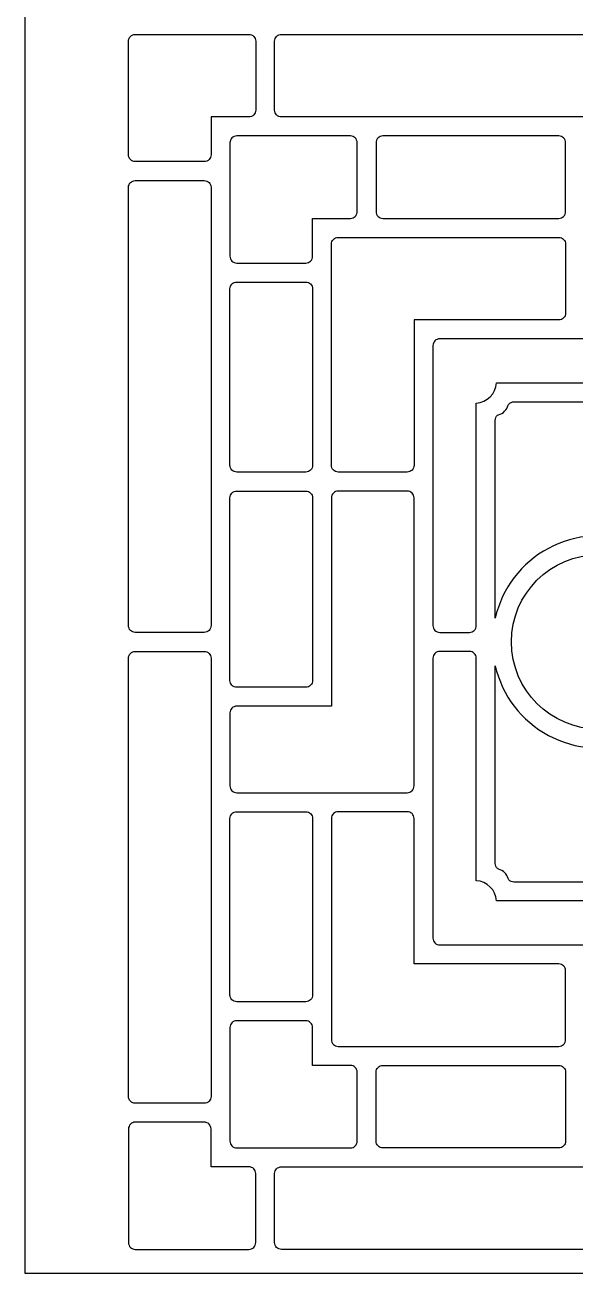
# Model space of a CAD drawing. Header units: centimetres. Extents: x 20.1 to 27, y -20.6 to 12.3.
# Drawn here: x 20.14 to 22.8, y -9 to -2.98 of the extents above; entities that cross this region are included whole.
import ezdxf

# ---------------------------------------------------------------- set-up
doc = ezdxf.new("R2010")
doc.units = ezdxf.units.CM
doc.header["$MEASUREMENT"] = 0
doc.layers.add('layer 1', color=7, linetype='Continuous')

msp = doc.modelspace()

# ---------------------------------------------------------------- linework, layer by layer
at = {"layer": 'layer 1', "color": 250}
for points, knots in [([(20.14415, -9.00015), (20.14415, -9.00015), (20.14415, 9.00077), (20.14415, 9.00077), (20.14415, 9.00077), (20.14415, 9.00077), (26.99977, 9.00077), (26.99977, 9.00077), (26.99977, 9.00077), (26.99977, 9.00077), (26.99977, -9.00015), (26.99977, -9.00015), (26.99977, -9.00015), (26.99977, -9.00015), (20.14415, -9.00015), (20.14415, -9.00015)], [0, 0, 0, 0, 0.2, 0.2, 0.2, 0.2, 0.4, 0.4, 0.4, 0.4, 0.6, 0.6, 0.6, 0.6, 1, 1, 1, 1]), ([(20.64363, -3.05534), (20.64363, -3.05534), (20.64363, -3.60379), (20.64363, -3.60379), (20.64363, -3.60379), (20.64363, -3.61245), (20.64707, -3.62075), (20.65319, -3.62687), (20.65319, -3.62687), (20.65931, -3.63299), (20.66761, -3.63643), (20.67627, -3.63643), (20.67627, -3.63643), (20.67627, -3.63643), (21.00926, -3.63643), (21.00926, -3.63643), (21.00926, -3.63643), (21.01792, -3.63643), (21.02622, -3.63299), (21.03234, -3.62687), (21.03234, -3.62687), (21.03847, -3.62075), (21.04191, -3.61245), (21.04191, -3.60379), (21.04191, -3.60379), (21.04191, -3.60379), (21.04191, -3.42097), (21.04191, -3.42097), (21.04191, -3.42097), (21.04191, -3.42097), (21.22472, -3.42097), (21.22472, -3.42097), (21.22472, -3.42097), (21.23338, -3.42097), (21.24168, -3.41753), (21.24781, -3.41141), (21.24781, -3.41141), (21.25393, -3.40529), (21.25737, -3.39698), (21.25737, -3.38833), (21.25737, -3.38833), (21.25737, -3.38833), (21.25737, -3.05534), (21.25737, -3.05534), (21.25737, -3.05534), (21.25737, -3.04668), (21.25393, -3.03838), (21.24781, -3.03225), (21.24781, -3.03225), (21.24168, -3.02613), (21.23338, -3.02269), (21.22472, -3.02269), (21.22472, -3.02269), (21.22472, -3.02269), (20.67627, -3.02269), (20.67627, -3.02269), (20.67627, -3.02269), (20.66761, -3.02269), (20.65931, -3.02613), (20.65319, -3.03225), (20.65319, -3.03225), (20.64707, -3.03838), (20.64363, -3.04668), (20.64363, -3.05534)], [0, 0, 0, 0, 0.0588235, 0.0588235, 0.0588235, 0.0588235, 0.1176471, 0.1176471, 0.1176471, 0.1176471, 0.1764706, 0.1764706, 0.1764706, 0.1764706, 0.2352941, 0.2352941, 0.2352941, 0.2352941, 0.2941176, 0.2941176, 0.2941176, 0.2941176, 0.3529412, 0.3529412, 0.3529412, 0.3529412, 0.4117647, 0.4117647, 0.4117647, 0.4117647, 0.4705882, 0.4705882, 0.4705882, 0.4705882, 0.5294118, 0.5294118, 0.5294118, 0.5294118, 0.5882353, 0.5882353, 0.5882353, 0.5882353, 0.6470588, 0.6470588, 0.6470588, 0.6470588, 0.7058824, 0.7058824, 0.7058824, 0.7058824, 0.7647059, 0.7647059, 0.7647059, 0.7647059, 0.8235294, 0.8235294, 0.8235294, 0.8235294, 0.8823529, 0.8823529, 0.8823529, 0.8823529, 1, 1, 1, 1]), ([(21.34878, -3.05534), (21.34878, -3.05534), (21.34878, -3.38833), (21.34878, -3.38833), (21.34878, -3.38833), (21.34878, -3.39698), (21.35222, -3.40529), (21.35834, -3.41141), (21.35834, -3.41141), (21.36446, -3.41753), (21.37276, -3.42097), (21.38142, -3.42097), (21.38142, -3.42097), (21.38142, -3.42097), (23.49361, -3.42097), (23.49361, -3.42097), (23.49361, -3.42097), (23.50227, -3.42097), (23.51057, -3.41753), (23.51669, -3.41141), (23.51669, -3.41141), (23.52281, -3.40529), (23.52625, -3.39698), (23.52625, -3.38833), (23.52625, -3.38833), (23.52625, -3.38833), (23.52625, -3.05534), (23.52625, -3.05534), (23.52625, -3.05534), (23.52625, -3.04668), (23.52281, -3.03838), (23.51669, -3.03225), (23.51669, -3.03225), (23.51057, -3.02613), (23.50227, -3.02269), (23.49361, -3.02269), (23.49361, -3.02269), (23.49361, -3.02269), (21.38142, -3.02269), (21.38142, -3.02269), (21.38142, -3.02269), (21.37276, -3.02269), (21.36446, -3.02613), (21.35834, -3.03225), (21.35834, -3.03225), (21.35222, -3.03838), (21.34878, -3.04668), (21.34878, -3.05534)], [0, 0, 0, 0, 0.0769231, 0.0769231, 0.0769231, 0.0769231, 0.1538462, 0.1538462, 0.1538462, 0.1538462, 0.2307692, 0.2307692, 0.2307692, 0.2307692, 0.3076923, 0.3076923, 0.3076923, 0.3076923, 0.3846154, 0.3846154, 0.3846154, 0.3846154, 0.4615385, 0.4615385, 0.4615385, 0.4615385, 0.5384615, 0.5384615, 0.5384615, 0.5384615, 0.6153846, 0.6153846, 0.6153846, 0.6153846, 0.6923077, 0.6923077, 0.6923077, 0.6923077, 0.7692308, 0.7692308, 0.7692308, 0.7692308, 0.8461538, 0.8461538, 0.8461538, 0.8461538, 1, 1, 1, 1]), ([(21.71441, -3.91066), (21.71441, -3.91066), (21.53159, -3.91066), (21.53159, -3.91066), (21.53159, -3.91066), (21.53159, -3.91066), (21.53159, -4.09348), (21.53159, -4.09348), (21.53159, -4.09348), (21.53159, -4.10213), (21.52815, -4.11044), (21.52203, -4.11656), (21.52203, -4.11656), (21.51591, -4.12268), (21.50761, -4.12612), (21.49895, -4.12612), (21.49895, -4.12612), (21.49895, -4.12612), (21.16596, -4.12612), (21.16596, -4.12612), (21.16596, -4.12612), (21.1573, -4.12612), (21.149, -4.12268), (21.14288, -4.11656), (21.14288, -4.11656), (21.13675, -4.11044), (21.13331, -4.10213), (21.13331, -4.09348), (21.13331, -4.09348), (21.13331, -4.09348), (21.13331, -3.54503), (21.13331, -3.54503), (21.13331, -3.54503), (21.13331, -3.53637), (21.13675, -3.52806), (21.14288, -3.52194), (21.14288, -3.52194), (21.149, -3.51582), (21.1573, -3.51238), (21.16596, -3.51238), (21.16596, -3.51238), (21.16596, -3.51238), (21.71441, -3.51238), (21.71441, -3.51238), (21.71441, -3.51238), (21.72307, -3.51238), (21.73137, -3.51582), (21.73749, -3.52194), (21.73749, -3.52194), (21.74362, -3.52806), (21.74706, -3.53637), (21.74706, -3.54503), (21.74706, -3.54503), (21.74706, -3.54503), (21.74706, -3.87801), (21.74706, -3.87801), (21.74706, -3.87801), (21.74706, -3.88667), (21.74362, -3.89497), (21.73749, -3.9011), (21.73749, -3.9011), (21.73137, -3.90722), (21.72307, -3.91066), (21.71441, -3.91066)], [0, 0, 0, 0, 0.0588235, 0.0588235, 0.0588235, 0.0588235, 0.1176471, 0.1176471, 0.1176471, 0.1176471, 0.1764706, 0.1764706, 0.1764706, 0.1764706, 0.2352941, 0.2352941, 0.2352941, 0.2352941, 0.2941176, 0.2941176, 0.2941176, 0.2941176, 0.3529412, 0.3529412, 0.3529412, 0.3529412, 0.4117647, 0.4117647, 0.4117647, 0.4117647, 0.4705882, 0.4705882, 0.4705882, 0.4705882, 0.5294118, 0.5294118, 0.5294118, 0.5294118, 0.5882353, 0.5882353, 0.5882353, 0.5882353, 0.6470588, 0.6470588, 0.6470588, 0.6470588, 0.7058824, 0.7058824, 0.7058824, 0.7058824, 0.7647059, 0.7647059, 0.7647059, 0.7647059, 0.8235294, 0.8235294, 0.8235294, 0.8235294, 0.8823529, 0.8823529, 0.8823529, 0.8823529, 1, 1, 1, 1]), ([(22.75255, -3.87801), (22.75255, -3.88667), (22.74911, -3.89497), (22.74299, -3.9011), (22.74299, -3.9011), (22.73686, -3.90722), (22.72856, -3.91066), (22.7199, -3.91066), (22.7199, -3.91066), (22.7199, -3.91066), (21.87111, -3.91066), (21.87111, -3.91066), (21.87111, -3.91066), (21.86245, -3.91066), (21.85415, -3.90722), (21.84803, -3.9011), (21.84803, -3.9011), (21.8419, -3.89497), (21.83846, -3.88667), (21.83846, -3.87801), (21.83846, -3.87801), (21.83846, -3.87801), (21.83846, -3.54503), (21.83846, -3.54503), (21.83846, -3.54503), (21.83846, -3.53637), (21.8419, -3.52806), (21.84803, -3.52194), (21.84803, -3.52194), (21.85415, -3.51582), (21.86245, -3.51238), (21.87111, -3.51238), (21.87111, -3.51238), (21.87111, -3.51238), (22.7199, -3.51238), (22.7199, -3.51238), (22.7199, -3.51238), (22.72856, -3.51238), (22.73686, -3.51582), (22.74299, -3.52194), (22.74299, -3.52194), (22.74911, -3.52806), (22.75255, -3.53637), (22.75255, -3.54503), (22.75255, -3.54503), (22.75255, -3.54503), (22.75255, -3.87801), (22.75255, -3.87801)], [0, 0, 0, 0, 0.0769231, 0.0769231, 0.0769231, 0.0769231, 0.1538462, 0.1538462, 0.1538462, 0.1538462, 0.2307692, 0.2307692, 0.2307692, 0.2307692, 0.3076923, 0.3076923, 0.3076923, 0.3076923, 0.3846154, 0.3846154, 0.3846154, 0.3846154, 0.4615385, 0.4615385, 0.4615385, 0.4615385, 0.5384615, 0.5384615, 0.5384615, 0.5384615, 0.6153846, 0.6153846, 0.6153846, 0.6153846, 0.6923077, 0.6923077, 0.6923077, 0.6923077, 0.7692308, 0.7692308, 0.7692308, 0.7692308, 0.8461538, 0.8461538, 0.8461538, 0.8461538, 1, 1, 1, 1]), ([(20.64363, -5.87594), (20.64363, -5.8846), (20.64707, -5.8929), (20.65319, -5.89902), (20.65319, -5.89902), (20.65931, -5.90514), (20.66761, -5.90858), (20.67627, -5.90858), (20.67627, -5.90858), (20.67627, -5.90858), (21.00926, -5.90858), (21.00926, -5.90858), (21.00926, -5.90858), (21.01792, -5.90858), (21.02622, -5.90514), (21.03234, -5.89902), (21.03234, -5.89902), (21.03847, -5.8929), (21.04191, -5.8846), (21.04191, -5.87594), (21.04191, -5.87594), (21.04191, -5.87594), (21.04191, -3.76049), (21.04191, -3.76049), (21.04191, -3.76049), (21.04191, -3.75183), (21.03847, -3.74353), (21.03234, -3.7374), (21.03234, -3.7374), (21.02622, -3.73128), (21.01792, -3.72784), (21.00926, -3.72784), (21.00926, -3.72784), (21.00926, -3.72784), (20.67627, -3.72784), (20.67627, -3.72784), (20.67627, -3.72784), (20.66761, -3.72784), (20.65931, -3.73128), (20.65319, -3.7374), (20.65319, -3.7374), (20.64707, -3.74353), (20.64363, -3.75183), (20.64363, -3.76049), (20.64363, -3.76049), (20.64363, -3.76049), (20.64363, -5.87594), (20.64363, -5.87594)], [0, 0, 0, 0, 0.0769231, 0.0769231, 0.0769231, 0.0769231, 0.1538462, 0.1538462, 0.1538462, 0.1538462, 0.2307692, 0.2307692, 0.2307692, 0.2307692, 0.3076923, 0.3076923, 0.3076923, 0.3076923, 0.3846154, 0.3846154, 0.3846154, 0.3846154, 0.4615385, 0.4615385, 0.4615385, 0.4615385, 0.5384615, 0.5384615, 0.5384615, 0.5384615, 0.6153846, 0.6153846, 0.6153846, 0.6153846, 0.6923077, 0.6923077, 0.6923077, 0.6923077, 0.7692308, 0.7692308, 0.7692308, 0.7692308, 0.8461538, 0.8461538, 0.8461538, 0.8461538, 1, 1, 1, 1]), ([(22.7199, -4.00207), (22.7199, -4.00207), (21.65565, -4.00207), (21.65565, -4.00207), (21.65565, -4.00207), (21.64699, -4.00207), (21.63869, -4.00551), (21.63256, -4.01163), (21.63256, -4.01163), (21.62644, -4.01775), (21.623, -4.02605), (21.623, -4.03471), (21.623, -4.03471), (21.623, -4.03471), (21.623, -5.10223), (21.623, -5.10223), (21.623, -5.10223), (21.623, -5.11089), (21.62644, -5.11919), (21.63256, -5.12532), (21.63256, -5.12532), (21.63869, -5.13144), (21.64699, -5.13488), (21.65565, -5.13488), (21.65565, -5.13488), (21.65565, -5.13488), (21.98864, -5.13488), (21.98864, -5.13488), (21.98864, -5.13488), (21.99729, -5.13488), (22.0056, -5.13144), (22.01172, -5.12532), (22.01172, -5.12532), (22.01784, -5.11919), (22.02128, -5.11089), (22.02128, -5.10223), (22.02128, -5.10223), (22.02128, -5.10223), (22.02128, -4.40035), (22.02128, -4.40035), (22.02128, -4.40035), (22.02128, -4.40035), (22.7199, -4.40035), (22.7199, -4.40035), (22.7199, -4.40035), (22.72856, -4.40035), (22.73686, -4.39691), (22.74299, -4.39078), (22.74299, -4.39078), (22.74911, -4.38466), (22.75255, -4.37636), (22.75255, -4.3677), (22.75255, -4.3677), (22.75255, -4.3677), (22.75255, -4.03471), (22.75255, -4.03471), (22.75255, -4.03471), (22.75255, -4.02605), (22.74911, -4.01775), (22.74299, -4.01163), (22.74299, -4.01163), (22.73686, -4.00551), (22.72856, -4.00207), (22.7199, -4.00207)], [0, 0, 0, 0, 0.0588235, 0.0588235, 0.0588235, 0.0588235, 0.1176471, 0.1176471, 0.1176471, 0.1176471, 0.1764706, 0.1764706, 0.1764706, 0.1764706, 0.2352941, 0.2352941, 0.2352941, 0.2352941, 0.2941176, 0.2941176, 0.2941176, 0.2941176, 0.3529412, 0.3529412, 0.3529412, 0.3529412, 0.4117647, 0.4117647, 0.4117647, 0.4117647, 0.4705882, 0.4705882, 0.4705882, 0.4705882, 0.5294118, 0.5294118, 0.5294118, 0.5294118, 0.5882353, 0.5882353, 0.5882353, 0.5882353, 0.6470588, 0.6470588, 0.6470588, 0.6470588, 0.7058824, 0.7058824, 0.7058824, 0.7058824, 0.7647059, 0.7647059, 0.7647059, 0.7647059, 0.8235294, 0.8235294, 0.8235294, 0.8235294, 0.8823529, 0.8823529, 0.8823529, 0.8823529, 1, 1, 1, 1]), ([(21.16596, -4.21753), (21.1573, -4.21753), (21.149, -4.22097), (21.14288, -4.22709), (21.14288, -4.22709), (21.13675, -4.23321), (21.13331, -4.24152), (21.13331, -4.25018), (21.13331, -4.25018), (21.13331, -4.25018), (21.13331, -5.10223), (21.13331, -5.10223), (21.13331, -5.10223), (21.13331, -5.11089), (21.13675, -5.11919), (21.14288, -5.12532), (21.14288, -5.12532), (21.149, -5.13144), (21.1573, -5.13488), (21.16596, -5.13488), (21.16596, -5.13488), (21.16596, -5.13488), (21.49895, -5.13488), (21.49895, -5.13488), (21.49895, -5.13488), (21.50761, -5.13488), (21.51591, -5.13144), (21.52203, -5.12532), (21.52203, -5.12532), (21.52815, -5.11919), (21.53159, -5.11089), (21.53159, -5.10223), (21.53159, -5.10223), (21.53159, -5.10223), (21.53159, -4.25018), (21.53159, -4.25018), (21.53159, -4.25018), (21.53159, -4.24152), (21.52815, -4.23321), (21.52203, -4.22709), (21.52203, -4.22709), (21.51591, -4.22097), (21.50761, -4.21753), (21.49895, -4.21753), (21.49895, -4.21753), (21.49895, -4.21753), (21.16596, -4.21753), (21.16596, -4.21753)], [0, 0, 0, 0, 0.0769231, 0.0769231, 0.0769231, 0.0769231, 0.1538462, 0.1538462, 0.1538462, 0.1538462, 0.2307692, 0.2307692, 0.2307692, 0.2307692, 0.3076923, 0.3076923, 0.3076923, 0.3076923, 0.3846154, 0.3846154, 0.3846154, 0.3846154, 0.4615385, 0.4615385, 0.4615385, 0.4615385, 0.5384615, 0.5384615, 0.5384615, 0.5384615, 0.6153846, 0.6153846, 0.6153846, 0.6153846, 0.6923077, 0.6923077, 0.6923077, 0.6923077, 0.7692308, 0.7692308, 0.7692308, 0.7692308, 0.8461538, 0.8461538, 0.8461538, 0.8461538, 1, 1, 1, 1]), ([(22.32162, -4.80189), (22.32162, -4.80189), (22.32162, -5.87594), (22.32162, -5.87594), (22.32162, -5.87594), (22.32162, -5.8846), (22.31818, -5.8929), (22.31206, -5.89902), (22.31206, -5.89902), (22.30594, -5.90514), (22.29764, -5.90858), (22.28898, -5.90858), (22.28898, -5.90858), (22.28898, -5.90858), (22.14534, -5.90858), (22.14534, -5.90858), (22.14534, -5.90858), (22.13668, -5.90858), (22.12837, -5.90514), (22.12225, -5.89902), (22.12225, -5.89902), (22.11613, -5.8929), (22.11269, -5.8846), (22.11269, -5.87594), (22.11269, -5.87594), (22.11269, -5.87594), (22.11269, -4.5244), (22.11269, -4.5244), (22.11269, -4.5244), (22.11269, -4.51574), (22.11613, -4.50744), (22.12225, -4.50132), (22.12225, -4.50132), (22.12837, -4.49519), (22.13668, -4.49175), (22.14534, -4.49175), (22.14534, -4.49175), (22.14534, -4.49175), (23.49361, -4.49175), (23.49361, -4.49175), (23.49361, -4.49175), (23.50227, -4.49175), (23.51057, -4.49519), (23.51669, -4.50132), (23.51669, -4.50132), (23.52281, -4.50744), (23.52625, -4.51574), (23.52625, -4.5244), (23.52625, -4.5244), (23.52625, -4.5244), (23.52625, -4.67131), (23.52625, -4.67131), (23.52625, -4.67131), (23.52625, -4.67997), (23.52281, -4.68827), (23.51669, -4.69439), (23.51669, -4.69439), (23.51057, -4.70051), (23.50227, -4.70395), (23.49361, -4.70395), (23.49361, -4.70395), (23.49361, -4.70395), (22.41956, -4.70395), (22.41956, -4.70395), (22.41956, -4.70395), (22.41618, -4.75658), (22.37425, -4.79851), (22.32162, -4.80189)], [0, 0, 0, 0, 0.0555556, 0.0555556, 0.0555556, 0.0555556, 0.1111111, 0.1111111, 0.1111111, 0.1111111, 0.1666667, 0.1666667, 0.1666667, 0.1666667, 0.2222222, 0.2222222, 0.2222222, 0.2222222, 0.2777778, 0.2777778, 0.2777778, 0.2777778, 0.3333333, 0.3333333, 0.3333333, 0.3333333, 0.3888889, 0.3888889, 0.3888889, 0.3888889, 0.4444444, 0.4444444, 0.4444444, 0.4444444, 0.5, 0.5, 0.5, 0.5, 0.5555556, 0.5555556, 0.5555556, 0.5555556, 0.6111111, 0.6111111, 0.6111111, 0.6111111, 0.6666667, 0.6666667, 0.6666667, 0.6666667, 0.7222222, 0.7222222, 0.7222222, 0.7222222, 0.7777778, 0.7777778, 0.7777778, 0.7777778, 0.8333333, 0.8333333, 0.8333333, 0.8333333, 0.8888889, 0.8888889, 0.8888889, 0.8888889, 1, 1, 1, 1]), ([(22.42951, -4.85775), (22.42754, -4.85826), (22.42572, -4.85922), (22.42418, -4.86056), (22.42418, -4.86056), (22.4171, -4.86676), (22.41303, -4.87571), (22.41303, -4.88513), (22.41303, -4.88513), (22.41303, -4.88513), (22.41303, -5.83933), (22.41303, -5.83933), (22.41303, -5.83933), (22.44614, -5.69547), (22.53967, -5.57288), (22.66967, -5.50293), (22.66967, -5.50293), (22.79966, -5.43299), (22.95351, -5.42249), (23.0918, -5.47413), (23.0918, -5.47413), (23.04016, -5.33584), (23.05066, -5.18199), (23.1206, -5.052), (23.1206, -5.052), (23.19055, -4.922), (23.31314, -4.82847), (23.457, -4.79536), (23.457, -4.79536), (23.457, -4.79536), (22.5028, -4.79536), (22.5028, -4.79536), (22.5028, -4.79536), (22.49338, -4.79536), (22.48443, -4.79943), (22.47823, -4.80651), (22.47823, -4.80651), (22.47689, -4.80805), (22.47593, -4.80987), (22.47542, -4.81184), (22.47542, -4.81184), (22.46959, -4.83434), (22.45201, -4.85192), (22.42951, -4.85775)], [0, 0, 0, 0, 0.0833333, 0.0833333, 0.0833333, 0.0833333, 0.1666667, 0.1666667, 0.1666667, 0.1666667, 0.25, 0.25, 0.25, 0.25, 0.3333333, 0.3333333, 0.3333333, 0.3333333, 0.4166667, 0.4166667, 0.4166667, 0.4166667, 0.5, 0.5, 0.5, 0.5, 0.5833333, 0.5833333, 0.5833333, 0.5833333, 0.6666667, 0.6666667, 0.6666667, 0.6666667, 0.75, 0.75, 0.75, 0.75, 0.8333333, 0.8333333, 0.8333333, 0.8333333, 1, 1, 1, 1]), ([(21.13331, -6.14037), (21.13331, -6.14903), (21.13675, -6.15733), (21.14288, -6.16345), (21.14288, -6.16345), (21.149, -6.16958), (21.1573, -6.17302), (21.16596, -6.17302), (21.16596, -6.17302), (21.16596, -6.17302), (21.49895, -6.17302), (21.49895, -6.17302), (21.49895, -6.17302), (21.50761, -6.17302), (21.51591, -6.16958), (21.52203, -6.16345), (21.52203, -6.16345), (21.52815, -6.15733), (21.53159, -6.14903), (21.53159, -6.14037), (21.53159, -6.14037), (21.53159, -6.14037), (21.53159, -5.25893), (21.53159, -5.25893), (21.53159, -5.25893), (21.53159, -5.25027), (21.52815, -5.24197), (21.52203, -5.23585), (21.52203, -5.23585), (21.51591, -5.22973), (21.50761, -5.22629), (21.49895, -5.22629), (21.49895, -5.22629), (21.49895, -5.22629), (21.16596, -5.22629), (21.16596, -5.22629), (21.16596, -5.22629), (21.1573, -5.22629), (21.149, -5.22973), (21.14288, -5.23585), (21.14288, -5.23585), (21.13675, -5.24197), (21.13331, -5.25027), (21.13331, -5.25893), (21.13331, -5.25893), (21.13331, -5.25893), (21.13331, -6.14037), (21.13331, -6.14037)], [0, 0, 0, 0, 0.0769231, 0.0769231, 0.0769231, 0.0769231, 0.1538462, 0.1538462, 0.1538462, 0.1538462, 0.2307692, 0.2307692, 0.2307692, 0.2307692, 0.3076923, 0.3076923, 0.3076923, 0.3076923, 0.3846154, 0.3846154, 0.3846154, 0.3846154, 0.4615385, 0.4615385, 0.4615385, 0.4615385, 0.5384615, 0.5384615, 0.5384615, 0.5384615, 0.6153846, 0.6153846, 0.6153846, 0.6153846, 0.6923077, 0.6923077, 0.6923077, 0.6923077, 0.7692308, 0.7692308, 0.7692308, 0.7692308, 0.8461538, 0.8461538, 0.8461538, 0.8461538, 1, 1, 1, 1]), ([(21.98864, -6.68229), (21.98864, -6.68229), (21.16596, -6.68229), (21.16596, -6.68229), (21.16596, -6.68229), (21.1573, -6.68229), (21.149, -6.67885), (21.14288, -6.67273), (21.14288, -6.67273), (21.13675, -6.66661), (21.13331, -6.6583), (21.13331, -6.64964), (21.13331, -6.64964), (21.13331, -6.64964), (21.13331, -6.29707), (21.13331, -6.29707), (21.13331, -6.29707), (21.13331, -6.28841), (21.13675, -6.28011), (21.14288, -6.27399), (21.14288, -6.27399), (21.149, -6.26786), (21.1573, -6.26442), (21.16596, -6.26442), (21.16596, -6.26442), (21.16596, -6.26442), (21.623, -6.26442), (21.623, -6.26442), (21.623, -6.26442), (21.623, -6.26442), (21.623, -5.25893), (21.623, -5.25893), (21.623, -5.25893), (21.623, -5.25027), (21.62644, -5.24197), (21.63256, -5.23585), (21.63256, -5.23585), (21.63869, -5.22973), (21.64699, -5.22629), (21.65565, -5.22629), (21.65565, -5.22629), (21.65565, -5.22629), (21.98864, -5.22629), (21.98864, -5.22629), (21.98864, -5.22629), (21.99729, -5.22629), (22.0056, -5.22973), (22.01172, -5.23585), (22.01172, -5.23585), (22.01784, -5.24197), (22.02128, -5.25027), (22.02128, -5.25893), (22.02128, -5.25893), (22.02128, -5.25893), (22.02128, -6.64964), (22.02128, -6.64964), (22.02128, -6.64964), (22.02128, -6.6583), (22.01784, -6.66661), (22.01172, -6.67273), (22.01172, -6.67273), (22.0056, -6.67885), (21.99729, -6.68229), (21.98864, -6.68229)], [0, 0, 0, 0, 0.0588235, 0.0588235, 0.0588235, 0.0588235, 0.1176471, 0.1176471, 0.1176471, 0.1176471, 0.1764706, 0.1764706, 0.1764706, 0.1764706, 0.2352941, 0.2352941, 0.2352941, 0.2352941, 0.2941176, 0.2941176, 0.2941176, 0.2941176, 0.3529412, 0.3529412, 0.3529412, 0.3529412, 0.4117647, 0.4117647, 0.4117647, 0.4117647, 0.4705882, 0.4705882, 0.4705882, 0.4705882, 0.5294118, 0.5294118, 0.5294118, 0.5294118, 0.5882353, 0.5882353, 0.5882353, 0.5882353, 0.6470588, 0.6470588, 0.6470588, 0.6470588, 0.7058824, 0.7058824, 0.7058824, 0.7058824, 0.7647059, 0.7647059, 0.7647059, 0.7647059, 0.8235294, 0.8235294, 0.8235294, 0.8235294, 0.8823529, 0.8823529, 0.8823529, 0.8823529, 1, 1, 1, 1]), ([(23.33364, -5.95429), (23.33364, -5.7217), (23.1451, -5.53316), (22.91251, -5.53316), (22.91251, -5.53316), (22.67993, -5.53316), (22.49138, -5.7217), (22.49138, -5.95429), (22.49138, -5.95429), (22.49138, -6.18687), (22.67993, -6.37542), (22.91251, -6.37542), (22.91251, -6.37542), (23.1451, -6.37542), (23.33364, -6.18687), (23.33364, -5.95429)], [0, 0, 0, 0, 0.2, 0.2, 0.2, 0.2, 0.4, 0.4, 0.4, 0.4, 0.6, 0.6, 0.6, 0.6, 1, 1, 1, 1]), ([(20.64363, -8.14809), (20.64363, -8.15675), (20.64707, -8.16505), (20.65319, -8.17117), (20.65319, -8.17117), (20.65931, -8.17729), (20.66761, -8.18073), (20.67627, -8.18073), (20.67627, -8.18073), (20.67627, -8.18073), (21.00926, -8.18073), (21.00926, -8.18073), (21.00926, -8.18073), (21.01792, -8.18073), (21.02622, -8.17729), (21.03234, -8.17117), (21.03234, -8.17117), (21.03847, -8.16505), (21.04191, -8.15675), (21.04191, -8.14809), (21.04191, -8.14809), (21.04191, -8.14809), (21.04191, -6.03264), (21.04191, -6.03264), (21.04191, -6.03264), (21.04191, -6.02398), (21.03847, -6.01568), (21.03234, -6.00955), (21.03234, -6.00955), (21.02622, -6.00343), (21.01792, -5.99999), (21.00926, -5.99999), (21.00926, -5.99999), (21.00926, -5.99999), (20.67627, -5.99999), (20.67627, -5.99999), (20.67627, -5.99999), (20.66761, -5.99999), (20.65931, -6.00343), (20.65319, -6.00955), (20.65319, -6.00955), (20.64707, -6.01568), (20.64363, -6.02398), (20.64363, -6.03264), (20.64363, -6.03264), (20.64363, -6.03264), (20.64363, -8.14809), (20.64363, -8.14809)], [0, 0, 0, 0, 0.0769231, 0.0769231, 0.0769231, 0.0769231, 0.1538462, 0.1538462, 0.1538462, 0.1538462, 0.2307692, 0.2307692, 0.2307692, 0.2307692, 0.3076923, 0.3076923, 0.3076923, 0.3076923, 0.3846154, 0.3846154, 0.3846154, 0.3846154, 0.4615385, 0.4615385, 0.4615385, 0.4615385, 0.5384615, 0.5384615, 0.5384615, 0.5384615, 0.6153846, 0.6153846, 0.6153846, 0.6153846, 0.6923077, 0.6923077, 0.6923077, 0.6923077, 0.7692308, 0.7692308, 0.7692308, 0.7692308, 0.8461538, 0.8461538, 0.8461538, 0.8461538, 1, 1, 1, 1]), ([(22.11269, -6.03264), (22.11269, -6.02398), (22.11613, -6.01568), (22.12225, -6.00955), (22.12225, -6.00955), (22.12837, -6.00343), (22.13668, -5.99999), (22.14534, -5.99999), (22.14534, -5.99999), (22.14534, -5.99999), (22.28898, -5.99999), (22.28898, -5.99999), (22.28898, -5.99999), (22.29764, -5.99999), (22.30594, -6.00343), (22.31206, -6.00955), (22.31206, -6.00955), (22.31818, -6.01568), (22.32162, -6.02398), (22.32162, -6.03264), (22.32162, -6.03264), (22.32162, -6.03264), (22.32162, -7.10669), (22.32162, -7.10669), (22.32162, -7.10669), (22.37425, -7.11007), (22.41618, -7.152), (22.41956, -7.20462), (22.41956, -7.20462), (22.41956, -7.20462), (23.49361, -7.20462), (23.49361, -7.20462), (23.49361, -7.20462), (23.50227, -7.20462), (23.51057, -7.20806), (23.51669, -7.21419), (23.51669, -7.21419), (23.52281, -7.22031), (23.52625, -7.22861), (23.52625, -7.23727), (23.52625, -7.23727), (23.52625, -7.23727), (23.52625, -7.38418), (23.52625, -7.38418), (23.52625, -7.38418), (23.52625, -7.39283), (23.52281, -7.40114), (23.51669, -7.40726), (23.51669, -7.40726), (23.51057, -7.41338), (23.50227, -7.41682), (23.49361, -7.41682), (23.49361, -7.41682), (23.49361, -7.41682), (22.14534, -7.41682), (22.14534, -7.41682), (22.14534, -7.41682), (22.13668, -7.41682), (22.12837, -7.41338), (22.12225, -7.40726), (22.12225, -7.40726), (22.11613, -7.40114), (22.11269, -7.39283), (22.11269, -7.38418), (22.11269, -7.38418), (22.11269, -7.38418), (22.11269, -6.03264), (22.11269, -6.03264)], [0, 0, 0, 0, 0.0555556, 0.0555556, 0.0555556, 0.0555556, 0.1111111, 0.1111111, 0.1111111, 0.1111111, 0.1666667, 0.1666667, 0.1666667, 0.1666667, 0.2222222, 0.2222222, 0.2222222, 0.2222222, 0.2777778, 0.2777778, 0.2777778, 0.2777778, 0.3333333, 0.3333333, 0.3333333, 0.3333333, 0.3888889, 0.3888889, 0.3888889, 0.3888889, 0.4444444, 0.4444444, 0.4444444, 0.4444444, 0.5, 0.5, 0.5, 0.5, 0.5555556, 0.5555556, 0.5555556, 0.5555556, 0.6111111, 0.6111111, 0.6111111, 0.6111111, 0.6666667, 0.6666667, 0.6666667, 0.6666667, 0.7222222, 0.7222222, 0.7222222, 0.7222222, 0.7777778, 0.7777778, 0.7777778, 0.7777778, 0.8333333, 0.8333333, 0.8333333, 0.8333333, 0.8888889, 0.8888889, 0.8888889, 0.8888889, 1, 1, 1, 1]), ([(22.47542, -7.09674), (22.47593, -7.09871), (22.47689, -7.10053), (22.47823, -7.10206), (22.47823, -7.10206), (22.48443, -7.10915), (22.49338, -7.11322), (22.5028, -7.11322), (22.5028, -7.11322), (22.5028, -7.11322), (23.457, -7.11322), (23.457, -7.11322), (23.457, -7.11322), (23.31314, -7.08011), (23.19055, -6.98658), (23.1206, -6.85658), (23.1206, -6.85658), (23.05066, -6.72658), (23.04016, -6.57274), (23.0918, -6.43445), (23.0918, -6.43445), (22.95351, -6.48609), (22.79966, -6.47559), (22.66967, -6.40564), (22.66967, -6.40564), (22.53967, -6.3357), (22.44614, -6.2131), (22.41303, -6.06925), (22.41303, -6.06925), (22.41303, -6.06925), (22.41303, -7.02345), (22.41303, -7.02345), (22.41303, -7.02345), (22.41303, -7.03286), (22.4171, -7.04182), (22.42418, -7.04802), (22.42418, -7.04802), (22.42572, -7.04936), (22.42754, -7.05032), (22.42951, -7.05083), (22.42951, -7.05083), (22.45201, -7.05666), (22.46959, -7.07424), (22.47542, -7.09674)], [0, 0, 0, 0, 0.0833333, 0.0833333, 0.0833333, 0.0833333, 0.1666667, 0.1666667, 0.1666667, 0.1666667, 0.25, 0.25, 0.25, 0.25, 0.3333333, 0.3333333, 0.3333333, 0.3333333, 0.4166667, 0.4166667, 0.4166667, 0.4166667, 0.5, 0.5, 0.5, 0.5, 0.5833333, 0.5833333, 0.5833333, 0.5833333, 0.6666667, 0.6666667, 0.6666667, 0.6666667, 0.75, 0.75, 0.75, 0.75, 0.8333333, 0.8333333, 0.8333333, 0.8333333, 1, 1, 1, 1]), ([(21.16596, -6.7737), (21.1573, -6.7737), (21.149, -6.77714), (21.14288, -6.78326), (21.14288, -6.78326), (21.13675, -6.78938), (21.13331, -6.79769), (21.13331, -6.80634), (21.13331, -6.80634), (21.13331, -6.80634), (21.13331, -7.6584), (21.13331, -7.6584), (21.13331, -7.6584), (21.13331, -7.66706), (21.13675, -7.67536), (21.14288, -7.68148), (21.14288, -7.68148), (21.149, -7.68761), (21.1573, -7.69105), (21.16596, -7.69105), (21.16596, -7.69105), (21.16596, -7.69105), (21.49895, -7.69105), (21.49895, -7.69105), (21.49895, -7.69105), (21.50761, -7.69105), (21.51591, -7.68761), (21.52203, -7.68148), (21.52203, -7.68148), (21.52815, -7.67536), (21.53159, -7.66706), (21.53159, -7.6584), (21.53159, -7.6584), (21.53159, -7.6584), (21.53159, -6.80634), (21.53159, -6.80634), (21.53159, -6.80634), (21.53159, -6.79769), (21.52815, -6.78938), (21.52203, -6.78326), (21.52203, -6.78326), (21.51591, -6.77714), (21.50761, -6.7737), (21.49895, -6.7737), (21.49895, -6.7737), (21.49895, -6.7737), (21.16596, -6.7737), (21.16596, -6.7737)], [0, 0, 0, 0, 0.0769231, 0.0769231, 0.0769231, 0.0769231, 0.1538462, 0.1538462, 0.1538462, 0.1538462, 0.2307692, 0.2307692, 0.2307692, 0.2307692, 0.3076923, 0.3076923, 0.3076923, 0.3076923, 0.3846154, 0.3846154, 0.3846154, 0.3846154, 0.4615385, 0.4615385, 0.4615385, 0.4615385, 0.5384615, 0.5384615, 0.5384615, 0.5384615, 0.6153846, 0.6153846, 0.6153846, 0.6153846, 0.6923077, 0.6923077, 0.6923077, 0.6923077, 0.7692308, 0.7692308, 0.7692308, 0.7692308, 0.8461538, 0.8461538, 0.8461538, 0.8461538, 1, 1, 1, 1]), ([(22.7199, -7.50823), (22.72856, -7.50823), (22.73686, -7.51167), (22.74299, -7.51779), (22.74299, -7.51779), (22.74911, -7.52391), (22.75255, -7.53222), (22.75255, -7.54088), (22.75255, -7.54088), (22.75255, -7.54088), (22.75255, -7.87386), (22.75255, -7.87386), (22.75255, -7.87386), (22.75255, -7.88252), (22.74911, -7.89083), (22.74299, -7.89695), (22.74299, -7.89695), (22.73686, -7.90307), (22.72856, -7.90651), (22.7199, -7.90651), (22.7199, -7.90651), (22.7199, -7.90651), (21.65565, -7.90651), (21.65565, -7.90651), (21.65565, -7.90651), (21.64699, -7.90651), (21.63869, -7.90307), (21.63256, -7.89695), (21.63256, -7.89695), (21.62644, -7.89083), (21.623, -7.88252), (21.623, -7.87386), (21.623, -7.87386), (21.623, -7.87386), (21.623, -6.80634), (21.623, -6.80634), (21.623, -6.80634), (21.623, -6.79769), (21.62644, -6.78938), (21.63256, -6.78326), (21.63256, -6.78326), (21.63869, -6.77714), (21.64699, -6.7737), (21.65565, -6.7737), (21.65565, -6.7737), (21.65565, -6.7737), (21.98864, -6.7737), (21.98864, -6.7737), (21.98864, -6.7737), (21.99729, -6.7737), (22.0056, -6.77714), (22.01172, -6.78326), (22.01172, -6.78326), (22.01784, -6.78938), (22.02128, -6.79769), (22.02128, -6.80634), (22.02128, -6.80634), (22.02128, -6.80634), (22.02128, -7.50823), (22.02128, -7.50823), (22.02128, -7.50823), (22.02128, -7.50823), (22.7199, -7.50823), (22.7199, -7.50823)], [0, 0, 0, 0, 0.0588235, 0.0588235, 0.0588235, 0.0588235, 0.1176471, 0.1176471, 0.1176471, 0.1176471, 0.1764706, 0.1764706, 0.1764706, 0.1764706, 0.2352941, 0.2352941, 0.2352941, 0.2352941, 0.2941176, 0.2941176, 0.2941176, 0.2941176, 0.3529412, 0.3529412, 0.3529412, 0.3529412, 0.4117647, 0.4117647, 0.4117647, 0.4117647, 0.4705882, 0.4705882, 0.4705882, 0.4705882, 0.5294118, 0.5294118, 0.5294118, 0.5294118, 0.5882353, 0.5882353, 0.5882353, 0.5882353, 0.6470588, 0.6470588, 0.6470588, 0.6470588, 0.7058824, 0.7058824, 0.7058824, 0.7058824, 0.7647059, 0.7647059, 0.7647059, 0.7647059, 0.8235294, 0.8235294, 0.8235294, 0.8235294, 0.8823529, 0.8823529, 0.8823529, 0.8823529, 1, 1, 1, 1]), ([(21.74706, -8.36355), (21.74706, -8.37221), (21.74362, -8.38051), (21.73749, -8.38664), (21.73749, -8.38664), (21.73137, -8.39276), (21.72307, -8.3962), (21.71441, -8.3962), (21.71441, -8.3962), (21.71441, -8.3962), (21.16596, -8.3962), (21.16596, -8.3962), (21.16596, -8.3962), (21.1573, -8.3962), (21.149, -8.39276), (21.14288, -8.38664), (21.14288, -8.38664), (21.13675, -8.38051), (21.13331, -8.37221), (21.13331, -8.36355), (21.13331, -8.36355), (21.13331, -8.36355), (21.13331, -7.8151), (21.13331, -7.8151), (21.13331, -7.8151), (21.13331, -7.80644), (21.13675, -7.79814), (21.14288, -7.79202), (21.14288, -7.79202), (21.149, -7.78589), (21.1573, -7.78246), (21.16596, -7.78246), (21.16596, -7.78246), (21.16596, -7.78246), (21.49895, -7.78246), (21.49895, -7.78246), (21.49895, -7.78246), (21.50761, -7.78246), (21.51591, -7.78589), (21.52203, -7.79202), (21.52203, -7.79202), (21.52815, -7.79814), (21.53159, -7.80644), (21.53159, -7.8151), (21.53159, -7.8151), (21.53159, -7.8151), (21.53159, -7.99792), (21.53159, -7.99792), (21.53159, -7.99792), (21.53159, -7.99792), (21.71441, -7.99792), (21.71441, -7.99792), (21.71441, -7.99792), (21.72307, -7.99792), (21.73137, -8.00136), (21.73749, -8.00748), (21.73749, -8.00748), (21.74362, -8.0136), (21.74706, -8.02191), (21.74706, -8.03056), (21.74706, -8.03056), (21.74706, -8.03056), (21.74706, -8.36355), (21.74706, -8.36355)], [0, 0, 0, 0, 0.0588235, 0.0588235, 0.0588235, 0.0588235, 0.1176471, 0.1176471, 0.1176471, 0.1176471, 0.1764706, 0.1764706, 0.1764706, 0.1764706, 0.2352941, 0.2352941, 0.2352941, 0.2352941, 0.2941176, 0.2941176, 0.2941176, 0.2941176, 0.3529412, 0.3529412, 0.3529412, 0.3529412, 0.4117647, 0.4117647, 0.4117647, 0.4117647, 0.4705882, 0.4705882, 0.4705882, 0.4705882, 0.5294118, 0.5294118, 0.5294118, 0.5294118, 0.5882353, 0.5882353, 0.5882353, 0.5882353, 0.6470588, 0.6470588, 0.6470588, 0.6470588, 0.7058824, 0.7058824, 0.7058824, 0.7058824, 0.7647059, 0.7647059, 0.7647059, 0.7647059, 0.8235294, 0.8235294, 0.8235294, 0.8235294, 0.8823529, 0.8823529, 0.8823529, 0.8823529, 1, 1, 1, 1]), ([(22.7199, -8.3962), (22.72856, -8.3962), (22.73686, -8.39276), (22.74299, -8.38664), (22.74299, -8.38664), (22.74911, -8.38051), (22.75255, -8.37221), (22.75255, -8.36355), (22.75255, -8.36355), (22.75255, -8.36355), (22.75255, -8.03056), (22.75255, -8.03056), (22.75255, -8.03056), (22.75255, -8.02191), (22.74911, -8.0136), (22.74299, -8.00748), (22.74299, -8.00748), (22.73686, -8.00136), (22.72856, -7.99792), (22.7199, -7.99792), (22.7199, -7.99792), (22.7199, -7.99792), (21.87111, -7.99792), (21.87111, -7.99792), (21.87111, -7.99792), (21.86245, -7.99792), (21.85415, -8.00136), (21.84803, -8.00748), (21.84803, -8.00748), (21.8419, -8.0136), (21.83846, -8.02191), (21.83846, -8.03056), (21.83846, -8.03056), (21.83846, -8.03056), (21.83846, -8.36355), (21.83846, -8.36355), (21.83846, -8.36355), (21.83846, -8.37221), (21.8419, -8.38051), (21.84803, -8.38664), (21.84803, -8.38664), (21.85415, -8.39276), (21.86245, -8.3962), (21.87111, -8.3962), (21.87111, -8.3962), (21.87111, -8.3962), (22.7199, -8.3962), (22.7199, -8.3962)], [0, 0, 0, 0, 0.0769231, 0.0769231, 0.0769231, 0.0769231, 0.1538462, 0.1538462, 0.1538462, 0.1538462, 0.2307692, 0.2307692, 0.2307692, 0.2307692, 0.3076923, 0.3076923, 0.3076923, 0.3076923, 0.3846154, 0.3846154, 0.3846154, 0.3846154, 0.4615385, 0.4615385, 0.4615385, 0.4615385, 0.5384615, 0.5384615, 0.5384615, 0.5384615, 0.6153846, 0.6153846, 0.6153846, 0.6153846, 0.6923077, 0.6923077, 0.6923077, 0.6923077, 0.7692308, 0.7692308, 0.7692308, 0.7692308, 0.8461538, 0.8461538, 0.8461538, 0.8461538, 1, 1, 1, 1]), ([(21.25737, -8.85324), (21.25737, -8.8619), (21.25393, -8.8702), (21.24781, -8.87632), (21.24781, -8.87632), (21.24168, -8.88245), (21.23338, -8.88588), (21.22472, -8.88588), (21.22472, -8.88588), (21.22472, -8.88588), (20.67627, -8.88588), (20.67627, -8.88588), (20.67627, -8.88588), (20.66761, -8.88588), (20.65931, -8.88245), (20.65319, -8.87632), (20.65319, -8.87632), (20.64707, -8.8702), (20.64363, -8.8619), (20.64363, -8.85324), (20.64363, -8.85324), (20.64363, -8.85324), (20.64363, -8.30479), (20.64363, -8.30479), (20.64363, -8.30479), (20.64363, -8.29613), (20.64707, -8.28783), (20.65319, -8.2817), (20.65319, -8.2817), (20.65931, -8.27558), (20.66761, -8.27214), (20.67627, -8.27214), (20.67627, -8.27214), (20.67627, -8.27214), (21.00926, -8.27214), (21.00926, -8.27214), (21.00926, -8.27214), (21.01792, -8.27214), (21.02622, -8.27558), (21.03234, -8.2817), (21.03234, -8.2817), (21.03847, -8.28783), (21.04191, -8.29613), (21.04191, -8.30479), (21.04191, -8.30479), (21.04191, -8.30479), (21.04191, -8.48761), (21.04191, -8.48761), (21.04191, -8.48761), (21.04191, -8.48761), (21.22472, -8.48761), (21.22472, -8.48761), (21.22472, -8.48761), (21.23338, -8.48761), (21.24168, -8.49104), (21.24781, -8.49717), (21.24781, -8.49717), (21.25393, -8.50329), (21.25737, -8.51159), (21.25737, -8.52025), (21.25737, -8.52025), (21.25737, -8.52025), (21.25737, -8.85324), (21.25737, -8.85324)], [0, 0, 0, 0, 0.0588235, 0.0588235, 0.0588235, 0.0588235, 0.1176471, 0.1176471, 0.1176471, 0.1176471, 0.1764706, 0.1764706, 0.1764706, 0.1764706, 0.2352941, 0.2352941, 0.2352941, 0.2352941, 0.2941176, 0.2941176, 0.2941176, 0.2941176, 0.3529412, 0.3529412, 0.3529412, 0.3529412, 0.4117647, 0.4117647, 0.4117647, 0.4117647, 0.4705882, 0.4705882, 0.4705882, 0.4705882, 0.5294118, 0.5294118, 0.5294118, 0.5294118, 0.5882353, 0.5882353, 0.5882353, 0.5882353, 0.6470588, 0.6470588, 0.6470588, 0.6470588, 0.7058824, 0.7058824, 0.7058824, 0.7058824, 0.7647059, 0.7647059, 0.7647059, 0.7647059, 0.8235294, 0.8235294, 0.8235294, 0.8235294, 0.8823529, 0.8823529, 0.8823529, 0.8823529, 1, 1, 1, 1]), ([(23.49361, -8.88588), (23.50227, -8.88588), (23.51057, -8.88245), (23.51669, -8.87632), (23.51669, -8.87632), (23.52281, -8.8702), (23.52625, -8.8619), (23.52625, -8.85324), (23.52625, -8.85324), (23.52625, -8.85324), (23.52625, -8.52025), (23.52625, -8.52025), (23.52625, -8.52025), (23.52625, -8.51159), (23.52281, -8.50329), (23.51669, -8.49717), (23.51669, -8.49717), (23.51057, -8.49104), (23.50227, -8.48761), (23.49361, -8.48761), (23.49361, -8.48761), (23.49361, -8.48761), (21.38142, -8.48761), (21.38142, -8.48761), (21.38142, -8.48761), (21.37276, -8.48761), (21.36446, -8.49104), (21.35834, -8.49717), (21.35834, -8.49717), (21.35222, -8.50329), (21.34878, -8.51159), (21.34878, -8.52025), (21.34878, -8.52025), (21.34878, -8.52025), (21.34878, -8.85324), (21.34878, -8.85324), (21.34878, -8.85324), (21.34878, -8.8619), (21.35222, -8.8702), (21.35834, -8.87632), (21.35834, -8.87632), (21.36446, -8.88245), (21.37276, -8.88588), (21.38142, -8.88588), (21.38142, -8.88588), (21.38142, -8.88588), (23.49361, -8.88588), (23.49361, -8.88588)], [0, 0, 0, 0, 0.0769231, 0.0769231, 0.0769231, 0.0769231, 0.1538462, 0.1538462, 0.1538462, 0.1538462, 0.2307692, 0.2307692, 0.2307692, 0.2307692, 0.3076923, 0.3076923, 0.3076923, 0.3076923, 0.3846154, 0.3846154, 0.3846154, 0.3846154, 0.4615385, 0.4615385, 0.4615385, 0.4615385, 0.5384615, 0.5384615, 0.5384615, 0.5384615, 0.6153846, 0.6153846, 0.6153846, 0.6153846, 0.6923077, 0.6923077, 0.6923077, 0.6923077, 0.7692308, 0.7692308, 0.7692308, 0.7692308, 0.8461538, 0.8461538, 0.8461538, 0.8461538, 1, 1, 1, 1]), ([(20.14421, -9.00015), (20.14421, -9.00011), (20.14418, -9.00008), (20.14415, -9.00008), (20.14415, -9.00008), (20.14411, -9.00008), (20.14408, -9.00011), (20.14408, -9.00015), (20.14408, -9.00015), (20.14408, -9.00018), (20.14411, -9.00021), (20.14415, -9.00021), (20.14415, -9.00021), (20.14418, -9.00021), (20.14421, -9.00018), (20.14421, -9.00015)], [0, 0, 0, 0, 0.2, 0.2, 0.2, 0.2, 0.4, 0.4, 0.4, 0.4, 0.6, 0.6, 0.6, 0.6, 1, 1, 1, 1])]:
    msp.add_open_spline(points, degree=3, knots=knots, dxfattribs=at)

doc.saveas('drawing.dxf')
